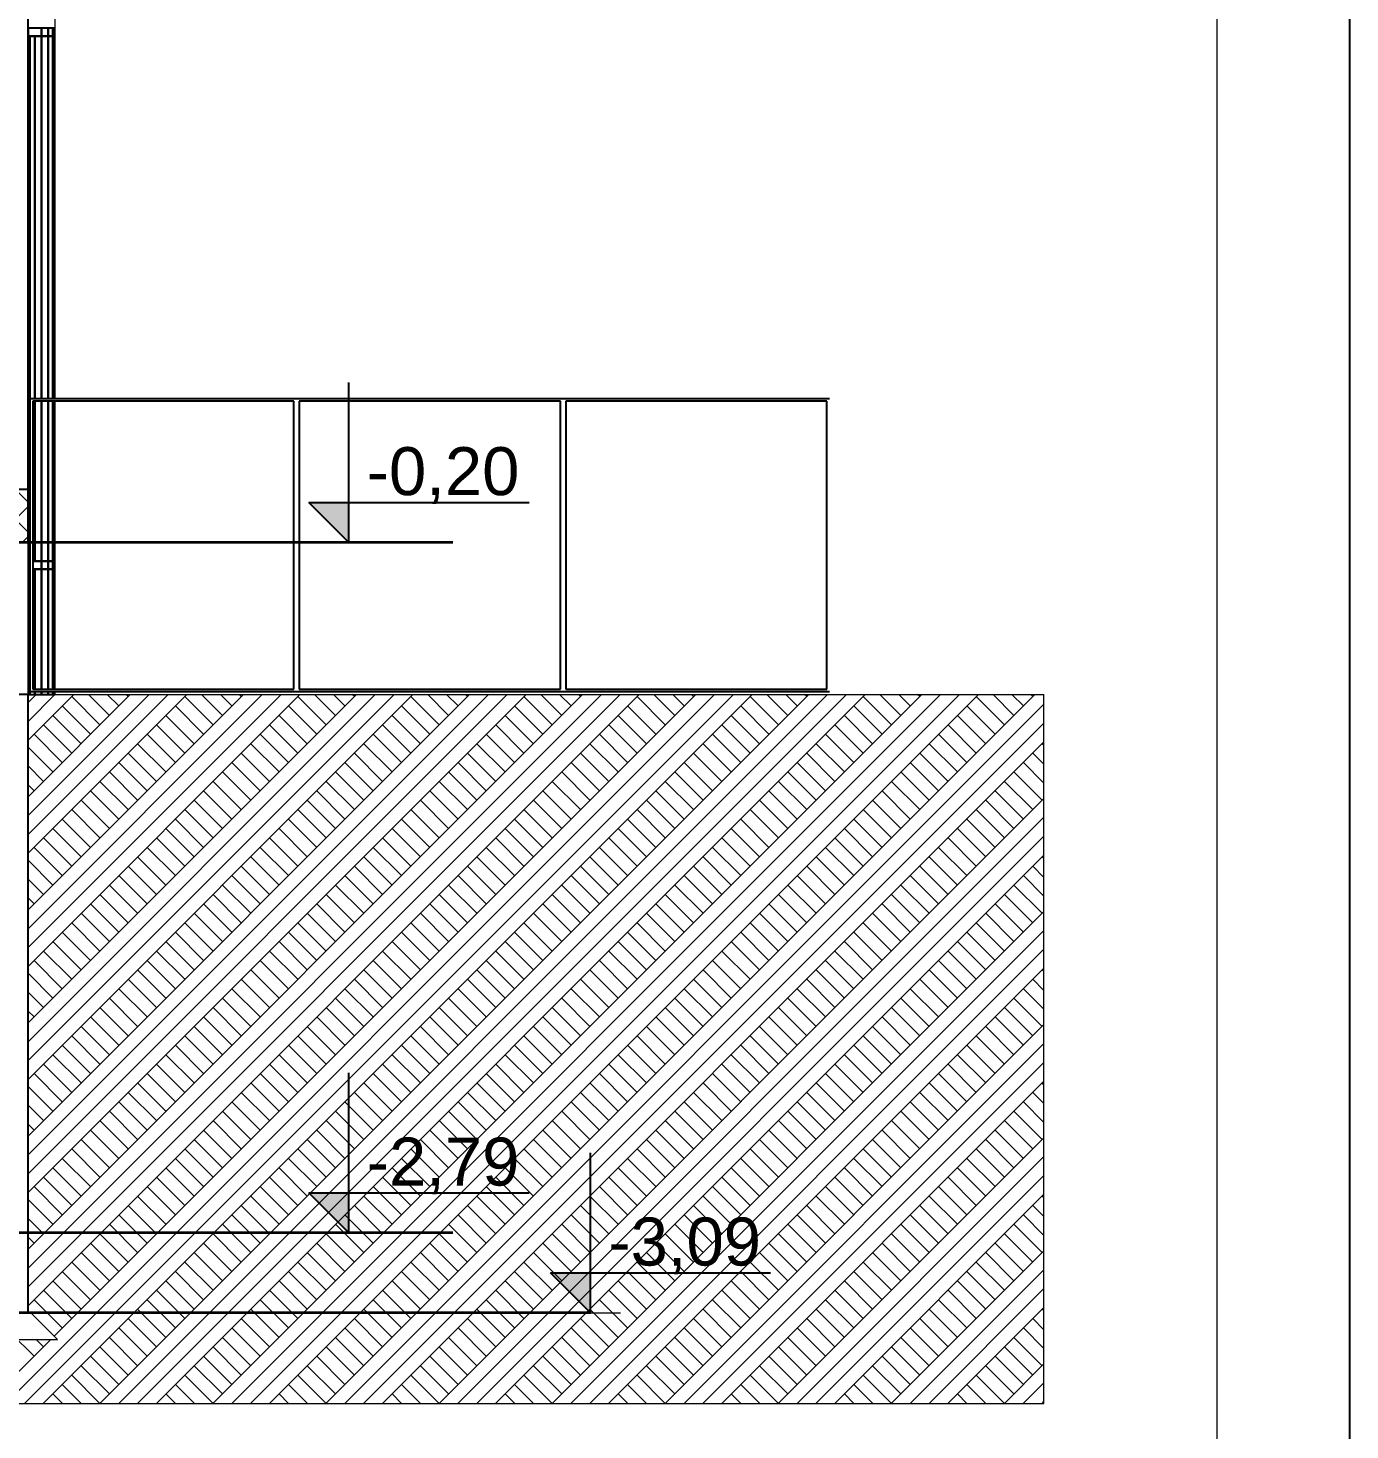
# Model space of a CAD drawing. Header units: millimetres. Extents: x 4647 to 73915, y -13612 to -8141.
# Drawn here: x 17988 to 18484, y -11426 to -10901 of the extents above; entities that cross this region are included whole.
import ezdxf

# ---------------------------------------------------------------- set-up
doc = ezdxf.new("R2010")
doc.units = ezdxf.units.MM
for name, color, linetype in [('2D - Ogólne', 7, 'Continuous'), ('Furniture & Equipment', 7, 'Continuous'), ('Konstrukcja - Ściany zew', 7, 'Continuous'), ('Okna ArchiCADa', 7, 'Continuous'), ('Sytuacja - Teren', 7, 'Continuous'), ('Wnętrze - Umeblowanie', 7, 'Continuous'), ('Wymiarowanie - Ogólne', 7, 'Continuous')]:
    doc.layers.add(name, color=color, linetype=linetype)
doc.layers.add('Opisy - Tekst_Nr_Pióra__1', color=7, linetype='Continuous', lineweight=13)
doc.styles.add('GENERATED_STYLE_4', font='arial.ttf')

msp = doc.modelspace()

# ---------------------------------------------------------------- hatches: boundary and pattern name
at = {"layer": 'Wymiarowanie - Ogólne', "linetype": 'Continuous', "lineweight": 25}
for points in [[(18107.93, -11093.57), (18092.93, -11078.57), (18107.93, -11078.57)], [(18107.93, -11352.57), (18092.93, -11337.57), (18107.93, -11337.57)], [(18198.6, -11382.57), (18183.6, -11367.57), (18198.6, -11367.57)]]:
    msp.add_hatch(color=161, dxfattribs=at).paths.add_polyline_path(points, flags=0)

# ---------------------------------------------------------------- linework, layer by layer
for p, q in [((17987.56, -11073.57), (17987.56, -10818.57)), ((17992.56, -10900.57), (17987.56, -10900.57)), ((17987.56, -10900.57), (17987.56, -10903.57)), ((17995.07, -10900.57), (17992.56, -10900.57)), ((17992.56, -10900.57), (17992.56, -10903.57)), ((17992.56, -10903.57), (17992.56, -10900.57)), ((17996.91, -10900.57), (17995.07, -10900.57)), ((17995.07, -10900.57), (17995.07, -10903.57)), ((17995.07, -10903.57), (17995.07, -10900.57)), ((17997.58, -10900.57), (17996.91, -10900.57)), ((17996.91, -10900.57), (17996.91, -10903.57)), ((17996.91, -10903.57), (17996.91, -10900.57)), ((17997.58, -10903.57), (17997.58, -10900.57)), ((17988.23, -10903.57), (17987.56, -10903.57)), ((17987.56, -10903.57), (17987.56, -11100.57)), ((17987.56, -10903.57), (17992.56, -10903.57)), ((17988.23, -11100.57), (17988.23, -10903.57)), ((17990.06, -10903.57), (17988.23, -10903.57)), ((17988.23, -10903.57), (17988.23, -11100.57)), ((17990.06, -11039.57), (17990.06, -10903.57)), ((17990.06, -10903.57), (17990.06, -11039.57)), ((17992.56, -10903.57), (17990.06, -10903.57)), ((17995.06, -10903.57), (17992.56, -10903.57)), ((17992.56, -10903.57), (17992.56, -11039.57)), ((17992.56, -11039.57), (17992.56, -10903.57)), ((17992.56, -10903.57), (17995.07, -10903.57)), ((17995.06, -11039.57), (17995.06, -10903.57)), ((17996.89, -10903.57), (17995.06, -10903.57)), ((17995.06, -10903.57), (17995.06, -11039.57)), ((17995.07, -10903.57), (17996.91, -10903.57)), ((17996.89, -11039.57), (17996.89, -10903.57)), ((17997.56, -10903.57), (17996.89, -10903.57)), ((17996.89, -10903.57), (17996.89, -11039.57)), ((17996.91, -10903.57), (17997.58, -10903.57)), ((17997.56, -11039.57), (17997.56, -10903.57)), ((17988.31, -11100.57), (17988.31, -11039.57)), ((17988.31, -11039.57), (17990.06, -11039.57)), ((17990.06, -11040.57), (17989.31, -11040.57)), ((17989.31, -11040.57), (17989.31, -11100.57)), ((17990.06, -11039.57), (17992.56, -11039.57)), ((17990.06, -11100.57), (17990.06, -11040.57)), ((17992.56, -11040.57), (17990.06, -11040.57)), ((17990.06, -11040.57), (17990.06, -11100.57)), ((17992.56, -11039.57), (17995.06, -11039.57)), ((17995.06, -11040.57), (17992.56, -11040.57)), ((17992.56, -11040.57), (17992.56, -11100.57)), ((17992.56, -11100.57), (17992.56, -11040.57)), ((17995.06, -11039.57), (17996.89, -11039.57)), ((17995.06, -11100.57), (17995.06, -11040.57)), ((17996.89, -11040.57), (17995.06, -11040.57)), ((17995.06, -11040.57), (17995.06, -11100.57)), ((17996.89, -11039.57), (17997.56, -11039.57)), ((17996.89, -11100.57), (17996.89, -11040.57)), ((17996.89, -11040.57), (17996.89, -11100.57)), ((17997.56, -11040.57), (17996.89, -11040.57)), ((17997.56, -11100.57), (17997.56, -11040.57)), ((17977.56, -11073.57), (17987.56, -11073.57)), ((17987.56, -11100.57), (17988.23, -11100.57)), ((17987.56, -11100.57), (17987.56, -11103.57)), ((17988.31, -11100.57), (17987.56, -11100.57)), ((17988.23, -11100.57), (17988.31, -11100.57)), ((17988.31, -11103.57), (17988.31, -11100.57)), ((17989.31, -11100.57), (17990.06, -11100.57)), ((17992.56, -11100.57), (17989.31, -11100.57)), ((17989.31, -11100.57), (17989.31, -11103.57)), ((17990.06, -11100.57), (17992.56, -11100.57)), ((17992.56, -11100.57), (17995.06, -11100.57)), ((17995.07, -11100.57), (17992.56, -11100.57)), ((17992.56, -11100.57), (17992.56, -11103.57)), ((17992.56, -11103.57), (17992.56, -11100.57)), ((17995.06, -11100.57), (17996.89, -11100.57)), ((17996.91, -11100.57), (17995.07, -11100.57)), ((17995.07, -11100.57), (17995.07, -11103.57)), ((17995.07, -11103.57), (17995.07, -11100.57)), ((17996.89, -11100.57), (17997.56, -11100.57)), ((17997.58, -11100.57), (17996.91, -11100.57)), ((17996.91, -11100.57), (17996.91, -11103.57)), ((17996.91, -11103.57), (17996.91, -11100.57)), ((17997.58, -11103.57), (17997.58, -11100.57)), ((17988.23, -11103.57), (17987.56, -11103.57)), ((17987.56, -11103.57), (17987.56, -11150.57)), ((17987.56, -11103.57), (17988.31, -11103.57)), ((17988.23, -11150.57), (17988.23, -11103.57)), ((17988.31, -11103.57), (17988.23, -11103.57)), ((17988.23, -11103.57), (17988.23, -11150.57)), ((17988.31, -11149.57), (17988.31, -11103.57)), ((17989.31, -11103.57), (17989.31, -11148.57)), ((17990.06, -11103.57), (17989.31, -11103.57)), ((17989.31, -11103.57), (17992.56, -11103.57)), ((17990.06, -11148.57), (17990.06, -11103.57)), ((17992.56, -11103.57), (17990.06, -11103.57)), ((17990.06, -11103.57), (17990.06, -11148.57)), ((17992.56, -11103.57), (17992.56, -11148.57)), ((17995.06, -11103.57), (17992.56, -11103.57)), ((17992.56, -11148.57), (17992.56, -11103.57)), ((17992.56, -11103.57), (17995.07, -11103.57)), ((17995.06, -11148.57), (17995.06, -11103.57)), ((17996.89, -11103.57), (17995.06, -11103.57)), ((17995.06, -11103.57), (17995.06, -11148.57)), ((17995.07, -11103.57), (17996.91, -11103.57)), ((17996.89, -11148.57), (17996.89, -11103.57)), ((17997.56, -11103.57), (17996.89, -11103.57)), ((17996.89, -11103.57), (17996.89, -11148.57)), ((17996.91, -11103.57), (17997.58, -11103.57)), ((17997.56, -11148.57), (17997.56, -11103.57)), ((17989.31, -11148.57), (17990.06, -11148.57)), ((17990.06, -11148.57), (17992.56, -11148.57)), ((17992.56, -11148.57), (17995.06, -11148.57)), ((17995.06, -11148.57), (17996.89, -11148.57)), ((17996.89, -11148.57), (17997.56, -11148.57)), ((17987.56, -11150.57), (17983.56, -11150.57)), ((17987.56, -11382.57), (17987.56, -11150.57)), ((17987.56, -11150.57), (17988.23, -11150.57)), ((17988.23, -11150.57), (17990.06, -11150.57)), ((17990.06, -11149.57), (17988.31, -11149.57)), ((17990.06, -11150.57), (17990.06, -11149.57)), ((17992.56, -11149.57), (17990.06, -11149.57)), ((17990.06, -11149.57), (17990.06, -11150.57)), ((17990.06, -11150.57), (17992.56, -11150.57)), ((17995.06, -11149.57), (17992.56, -11149.57)), ((17992.56, -11149.57), (17992.56, -11150.57)), ((17992.56, -11150.57), (17992.56, -11149.57)), ((17992.56, -11150.57), (17995.06, -11150.57)), ((17995.06, -11150.57), (17995.06, -11149.57)), ((17996.89, -11149.57), (17995.06, -11149.57)), ((17995.06, -11149.57), (17995.06, -11150.57)), ((17995.06, -11150.57), (17996.89, -11150.57)), ((17996.89, -11150.57), (17996.89, -11149.57)), ((17997.56, -11149.57), (17996.89, -11149.57)), ((17996.89, -11149.57), (17996.89, -11150.57)), ((17996.89, -11150.57), (17997.56, -11150.57)), ((17997.56, -11150.57), (17997.56, -11149.57)), ((17986.06, -11382.57), (17987.56, -11382.57))]:
    msp.add_line(p, q)
msp.add_lwpolyline([(16383.57, -12577.97), (18483.57, -12577.97), (18483.57, -9607.97), (16383.57, -9607.97)], close=True)
at = {"layer": '2D - Ogólne', "color": 5, "lineweight": 35}
for p, q in [((18146.97, -11093.57), (17972.56, -11093.57)), ((18146.97, -11352.57), (17972.56, -11352.57)), ((18198.6, -11382.57), (17972.56, -11382.57))]:
    msp.add_line(p, q, dxfattribs=at)
at = {"layer": 'Furniture & Equipment', "color": 161, "lineweight": 25}
for p, q in [((17988.31, -11149.57), (17988.31, -11039.57)), ((17988.31, -11039.57), (18088.31, -11039.57)), ((18087.31, -11040.57), (17989.31, -11040.57)), ((17989.31, -11040.57), (17989.31, -11148.57)), ((18087.31, -11148.57), (18087.31, -11040.57)), ((18088.31, -11039.57), (18188.31, -11039.57)), ((18187.31, -11040.57), (18089.31, -11040.57)), ((18089.31, -11040.57), (18089.31, -11148.57)), ((18187.31, -11148.57), (18187.31, -11040.57)), ((18188.31, -11039.57), (18288.31, -11039.57)), ((18287.31, -11040.57), (18189.31, -11040.57)), ((18189.31, -11040.57), (18189.31, -11148.57)), ((18287.31, -11148.57), (18287.31, -11040.57)), ((17989.31, -11148.57), (18087.31, -11148.57)), ((18089.31, -11148.57), (18187.31, -11148.57)), ((18189.31, -11148.57), (18287.31, -11148.57)), ((18088.31, -11149.57), (17988.31, -11149.57)), ((18188.31, -11149.57), (18088.31, -11149.57)), ((18288.31, -11149.57), (18188.31, -11149.57))]:
    msp.add_line(p, q, dxfattribs=at)
at = {"layer": 'Konstrukcja - Ściany zew'}
for p, q in [((17972.56, -11073.57), (17987.56, -11073.57)), ((17987.56, -11093.57), (17987.56, -11073.57)), ((17983.56, -11093.57), (17987.56, -11093.57))]:
    msp.add_line(p, q, dxfattribs=at)
at = {"layer": 'Konstrukcja - Ściany zew', "color": 251, "linetype": 'Continuous', "lineweight": 15}
for p, q in [((17987.56, -11089.71), (17972.56, -11074.71)), ((17987.56, -11078.4), (17982.73, -11073.57)), ((17974.04, -11093.57), (17987.56, -11080.06)), ((17985.36, -11093.57), (17987.56, -11091.37)), ((17989.13, -11391.74), (17989.13, -11391.74))]:
    msp.add_line(p, q, dxfattribs=at)
at = {"layer": 'Konstrukcja - Ściany zew', "color": 8, "lineweight": 13}
for p, q in [((17928.56, -11382.57), (17988.56, -11382.57)), ((17998.56, -11392.57), (17988.56, -11382.57)), ((17918.56, -11392.57), (17998.56, -11392.57))]:
    msp.add_line(p, q, dxfattribs=at)
at = {"layer": 'Okna ArchiCADa', "color": 251, "lineweight": 15}
msp.add_line((17987.56, -10818.57), (17987.56, -11073.57), dxfattribs=at)
at = {"layer": 'Opisy - Tekst_Nr_Pióra__1', "linetype": 'Continuous', "ltscale": 10, "flags": 128}
msp.add_lwpolyline([(18433.57, -12377.97), (16533.57, -12377.97), (16533.57, -9657.97), (18433.57, -9657.97)], close=True, dxfattribs=at)
at = {"layer": 'Sytuacja - Teren'}
msp.add_line((17987.56, -11150.57), (17983.56, -11150.57), dxfattribs=at)
at = {"layer": 'Sytuacja - Teren', "color": 41, "linetype": 'Continuous', "lineweight": 13}
for p, q in [((17987.56, -11167.74), (18004.73, -11150.57)), ((17987.56, -11188.95), (18025.94, -11150.57)), ((17987.56, -11210.16), (18047.15, -11150.57)), ((17987.56, -11231.38), (18068.37, -11150.57)), ((17987.56, -11252.59), (18089.58, -11150.57)), ((17987.56, -11273.8), (18110.79, -11150.57)), ((17987.56, -11295.02), (18132, -11150.57)), ((17987.56, -11316.23), (18153.22, -11150.57)), ((17987.56, -11337.44), (18174.43, -11150.57)), ((17987.56, -11358.66), (18195.64, -11150.57)), ((17987.56, -11379.87), (18216.86, -11150.57)), ((17987.56, -11160.67), (17997.65, -11150.57)), ((17987.56, -11203.09), (18040.08, -11150.57)), ((17987.56, -11245.52), (18082.51, -11150.57)), ((17987.56, -11287.94), (18124.93, -11150.57)), ((17987.56, -11330.37), (18167.36, -11150.57)), ((17987.56, -11372.8), (18209.79, -11150.57)), ((17987.56, -11415.22), (18252.21, -11150.57)), ((17987.56, -11153.59), (17990.58, -11150.57)), ((17987.56, -11196.02), (18033.01, -11150.57)), ((17987.56, -11238.45), (18075.44, -11150.57)), ((17987.56, -11280.87), (18117.86, -11150.57)), ((17987.56, -11323.3), (18160.29, -11150.57)), ((17987.56, -11365.73), (18202.72, -11150.57)), ((17987.56, -11408.15), (18245.14, -11150.57)), ((17993.28, -11416.57), (18259.28, -11150.57)), ((17997.31, -11391.33), (18238.07, -11150.57)), ((18014.55, -11161.96), (18003.94, -11151.35)), ((18018.09, -11158.42), (18010.23, -11150.57)), ((18014.5, -11416.57), (18280.5, -11150.57)), ((18021.62, -11154.89), (18017.3, -11150.57)), ((18021.57, -11416.57), (18287.57, -11150.57)), ((18025.16, -11151.35), (18024.38, -11150.57)), ((18028.64, -11416.57), (18294.64, -11150.57)), ((18035.71, -11416.57), (18301.71, -11150.57)), ((18056.98, -11161.96), (18046.37, -11151.35)), ((18060.51, -11158.42), (18052.66, -11150.57)), ((18056.92, -11416.57), (18322.92, -11150.57)), ((18064.05, -11154.89), (18059.73, -11150.57)), ((18063.99, -11416.57), (18329.99, -11150.57)), ((18067.58, -11151.35), (18066.8, -11150.57)), ((18071.07, -11416.57), (18337.07, -11150.57)), ((18078.14, -11416.57), (18344.14, -11150.57)), ((18099.4, -11161.96), (18088.8, -11151.35)), ((18102.94, -11158.42), (18095.09, -11150.57)), ((18099.35, -11416.57), (18365.35, -11150.57)), ((18106.47, -11154.89), (18102.16, -11150.57)), ((18106.42, -11416.57), (18368.75, -11154.23)), ((18110.01, -11151.35), (18109.23, -11150.57)), ((18141.83, -11161.96), (18131.22, -11151.35)), ((18145.37, -11158.42), (18137.51, -11150.57)), ((18148.9, -11154.89), (18144.58, -11150.57)), ((18152.44, -11151.35), (18151.65, -11150.57)), ((18184.26, -11161.96), (18173.65, -11151.35)), ((18187.79, -11158.42), (18179.94, -11150.57)), ((18191.33, -11154.89), (18187.01, -11150.57)), ((18194.86, -11151.35), (18194.08, -11150.57)), ((18226.68, -11161.96), (18216.08, -11151.35)), ((18230.22, -11158.42), (18222.37, -11150.57)), ((18233.75, -11154.89), (18229.44, -11150.57)), ((18237.29, -11151.35), (18236.51, -11150.57)), ((18269.11, -11161.96), (18258.5, -11151.35)), ((18272.64, -11158.42), (18264.79, -11150.57)), ((18276.18, -11154.89), (18271.86, -11150.57)), ((18279.72, -11151.35), (18278.93, -11150.57)), ((18311.54, -11161.96), (18300.93, -11151.35)), ((18315.07, -11158.42), (18307.22, -11150.57)), ((18318.61, -11154.89), (18314.29, -11150.57)), ((18322.14, -11151.35), (18321.36, -11150.57)), ((18353.96, -11161.96), (18343.36, -11151.35)), ((18357.5, -11158.42), (18349.64, -11150.57)), ((18361.03, -11154.89), (18356.72, -11150.57)), ((18364.57, -11151.35), (18363.79, -11150.57)), ((18007.48, -11169.03), (17996.87, -11158.42)), ((18011.01, -11165.49), (18000.41, -11154.89)), ((18049.91, -11169.03), (18039.3, -11158.42)), ((18053.44, -11165.49), (18042.83, -11154.89)), ((18092.33, -11169.03), (18081.73, -11158.42)), ((18095.87, -11165.49), (18085.26, -11154.89)), ((18134.76, -11169.03), (18124.15, -11158.42)), ((18138.29, -11165.49), (18127.69, -11154.89)), ((18177.18, -11169.03), (18166.58, -11158.42)), ((18180.72, -11165.49), (18170.11, -11154.89)), ((18219.61, -11169.03), (18209, -11158.42)), ((18223.15, -11165.49), (18212.54, -11154.89)), ((18262.04, -11169.03), (18251.43, -11158.42)), ((18265.57, -11165.49), (18254.97, -11154.89)), ((18304.46, -11169.03), (18293.86, -11158.42)), ((18308, -11165.49), (18297.39, -11154.89)), ((18346.89, -11169.03), (18336.28, -11158.42)), ((18350.43, -11165.49), (18339.82, -11154.89)), ((18003.94, -11172.56), (17993.34, -11161.96)), ((18046.37, -11172.56), (18035.76, -11161.96)), ((18088.8, -11172.56), (18078.19, -11161.96)), ((18113.49, -11416.57), (18368.75, -11161.31)), ((18131.22, -11172.56), (18120.62, -11161.96)), ((18173.65, -11172.56), (18163.04, -11161.96)), ((18216.08, -11172.56), (18205.47, -11161.96)), ((18258.5, -11172.56), (18247.9, -11161.96)), ((18300.93, -11172.56), (18290.32, -11161.96)), ((18343.36, -11172.56), (18332.75, -11161.96)), ((17996.87, -11179.63), (17987.56, -11170.32)), ((18000.41, -11176.1), (17989.8, -11165.49)), ((18039.3, -11179.63), (18028.69, -11169.03)), ((18042.83, -11176.1), (18032.23, -11165.49)), ((18081.73, -11179.63), (18071.12, -11169.03)), ((18085.26, -11176.1), (18074.65, -11165.49)), ((18124.15, -11179.63), (18113.55, -11169.03)), ((18127.69, -11176.1), (18117.08, -11165.49)), ((18120.56, -11416.57), (18368.75, -11168.38)), ((18166.58, -11179.63), (18155.97, -11169.03)), ((18170.11, -11176.1), (18159.51, -11165.49)), ((18209, -11179.63), (18198.4, -11169.03)), ((18212.54, -11176.1), (18201.93, -11165.49)), ((18251.43, -11179.63), (18240.82, -11169.03)), ((18254.97, -11176.1), (18244.36, -11165.49)), ((18293.86, -11179.63), (18283.25, -11169.03)), ((18297.39, -11176.1), (18286.79, -11165.49)), ((18336.28, -11179.63), (18325.68, -11169.03)), ((18339.82, -11176.1), (18329.21, -11165.49)), ((18368.75, -11169.68), (18368.1, -11169.03)), ((18035.76, -11183.17), (18025.16, -11172.56)), ((18078.19, -11183.17), (18067.58, -11172.56)), ((18120.62, -11183.17), (18110.01, -11172.56)), ((18163.04, -11183.17), (18152.44, -11172.56)), ((18205.47, -11183.17), (18194.86, -11172.56)), ((18247.9, -11183.17), (18237.29, -11172.56)), ((18290.32, -11183.17), (18279.72, -11172.56)), ((18332.75, -11183.17), (18322.14, -11172.56)), ((18368.75, -11176.75), (18364.57, -11172.56)), ((17993.34, -11183.17), (17987.56, -11177.39)), ((18028.69, -11190.24), (18018.09, -11179.63)), ((18032.23, -11186.71), (18021.62, -11176.1)), ((18071.12, -11190.24), (18060.51, -11179.63)), ((18074.65, -11186.71), (18064.05, -11176.1)), ((18113.55, -11190.24), (18102.94, -11179.63)), ((18117.08, -11186.71), (18106.47, -11176.1)), ((18155.97, -11190.24), (18145.37, -11179.63)), ((18159.51, -11186.71), (18148.9, -11176.1)), ((18198.4, -11190.24), (18187.79, -11179.63)), ((18201.93, -11186.71), (18191.33, -11176.1)), ((18240.82, -11190.24), (18230.22, -11179.63)), ((18244.36, -11186.71), (18233.75, -11176.1)), ((18283.25, -11190.24), (18272.64, -11179.63)), ((18286.79, -11186.71), (18276.18, -11176.1)), ((18325.68, -11190.24), (18315.07, -11179.63)), ((18329.21, -11186.71), (18318.61, -11176.1)), ((18368.1, -11190.24), (18357.5, -11179.63)), ((18368.75, -11183.82), (18361.03, -11176.1)), ((17989.8, -11186.71), (17987.56, -11184.46)), ((18025.16, -11193.78), (18014.55, -11183.17)), ((18067.58, -11193.78), (18056.98, -11183.17)), ((18110.01, -11193.78), (18099.4, -11183.17)), ((18152.44, -11193.78), (18141.83, -11183.17)), ((18194.86, -11193.78), (18184.26, -11183.17)), ((18237.29, -11193.78), (18226.68, -11183.17)), ((18279.72, -11193.78), (18269.11, -11183.17)), ((18322.14, -11193.78), (18311.54, -11183.17)), ((18364.57, -11193.78), (18353.96, -11183.17)), ((18018.09, -11200.85), (18007.48, -11190.24)), ((18021.62, -11197.31), (18011.01, -11186.71)), ((18060.51, -11200.85), (18049.91, -11190.24)), ((18064.05, -11197.31), (18053.44, -11186.71)), ((18102.94, -11200.85), (18092.33, -11190.24)), ((18106.47, -11197.31), (18095.87, -11186.71)), ((18145.37, -11200.85), (18134.76, -11190.24)), ((18148.9, -11197.31), (18138.29, -11186.71)), ((18141.78, -11416.57), (18368.75, -11189.59)), ((18187.79, -11200.85), (18177.18, -11190.24)), ((18191.33, -11197.31), (18180.72, -11186.71)), ((18230.22, -11200.85), (18219.61, -11190.24)), ((18233.75, -11197.31), (18223.15, -11186.71)), ((18272.64, -11200.85), (18262.04, -11190.24)), ((18276.18, -11197.31), (18265.57, -11186.71)), ((18315.07, -11200.85), (18304.46, -11190.24)), ((18318.61, -11197.31), (18308, -11186.71)), ((18357.5, -11200.85), (18346.89, -11190.24)), ((18361.03, -11197.31), (18350.43, -11186.71)), ((18014.55, -11204.38), (18003.94, -11193.78)), ((18056.98, -11204.38), (18046.37, -11193.78)), ((18099.4, -11204.38), (18088.8, -11193.78)), ((18141.83, -11204.38), (18131.22, -11193.78)), ((18148.85, -11416.57), (18368.75, -11196.66)), ((18184.26, -11204.38), (18173.65, -11193.78)), ((18226.68, -11204.38), (18216.08, -11193.78)), ((18269.11, -11204.38), (18258.5, -11193.78)), ((18311.54, -11204.38), (18300.93, -11193.78)), ((18353.96, -11204.38), (18343.36, -11193.78)), ((18007.48, -11211.45), (17996.87, -11200.85)), ((18011.01, -11207.92), (18000.41, -11197.31)), ((18049.91, -11211.45), (18039.3, -11200.85)), ((18053.44, -11207.92), (18042.83, -11197.31)), ((18092.33, -11211.45), (18081.73, -11200.85)), ((18095.87, -11207.92), (18085.26, -11197.31)), ((18134.76, -11211.45), (18124.15, -11200.85)), ((18138.29, -11207.92), (18127.69, -11197.31)), ((18177.18, -11211.45), (18166.58, -11200.85)), ((18180.72, -11207.92), (18170.11, -11197.31)), ((18219.61, -11211.45), (18209, -11200.85)), ((18223.15, -11207.92), (18212.54, -11197.31)), ((18262.04, -11211.45), (18251.43, -11200.85)), ((18265.57, -11207.92), (18254.97, -11197.31)), ((18304.46, -11211.45), (18293.86, -11200.85)), ((18308, -11207.92), (18297.39, -11197.31)), ((18346.89, -11211.45), (18336.28, -11200.85)), ((18350.43, -11207.92), (18339.82, -11197.31)), ((18003.94, -11214.99), (17993.34, -11204.38)), ((18046.37, -11214.99), (18035.76, -11204.38)), ((18088.8, -11214.99), (18078.19, -11204.38)), ((18131.22, -11214.99), (18120.62, -11204.38)), ((18155.92, -11416.57), (18368.75, -11203.73)), ((18173.65, -11214.99), (18163.04, -11204.38)), ((18216.08, -11214.99), (18205.47, -11204.38)), ((18258.5, -11214.99), (18247.9, -11204.38)), ((18300.93, -11214.99), (18290.32, -11204.38)), ((18343.36, -11214.99), (18332.75, -11204.38)), ((18000.41, -11218.53), (17989.8, -11207.92)), ((18039.3, -11222.06), (18028.69, -11211.45)), ((18042.83, -11218.53), (18032.23, -11207.92)), ((18081.73, -11222.06), (18071.12, -11211.45)), ((18085.26, -11218.53), (18074.65, -11207.92)), ((18124.15, -11222.06), (18113.55, -11211.45)), ((18127.69, -11218.53), (18117.08, -11207.92)), ((18166.58, -11222.06), (18155.97, -11211.45)), ((18170.11, -11218.53), (18159.51, -11207.92)), ((18162.99, -11416.57), (18368.75, -11210.8)), ((18209, -11222.06), (18198.4, -11211.45)), ((18212.54, -11218.53), (18201.93, -11207.92)), ((18251.43, -11222.06), (18240.82, -11211.45)), ((18254.97, -11218.53), (18244.36, -11207.92)), ((18293.86, -11222.06), (18283.25, -11211.45)), ((18297.39, -11218.53), (18286.79, -11207.92)), ((18336.28, -11222.06), (18325.68, -11211.45)), ((18339.82, -11218.53), (18329.21, -11207.92)), ((18368.75, -11212.11), (18368.1, -11211.45)), ((17996.87, -11222.06), (17987.56, -11212.75)), ((18035.76, -11225.6), (18025.16, -11214.99)), ((18078.19, -11225.6), (18067.58, -11214.99)), ((18120.62, -11225.6), (18110.01, -11214.99)), ((18163.04, -11225.6), (18152.44, -11214.99)), ((18205.47, -11225.6), (18194.86, -11214.99)), ((18247.9, -11225.6), (18237.29, -11214.99)), ((18290.32, -11225.6), (18279.72, -11214.99)), ((18332.75, -11225.6), (18322.14, -11214.99)), ((18368.75, -11219.18), (18364.57, -11214.99)), ((17993.34, -11225.6), (17987.56, -11219.82)), ((18028.69, -11232.67), (18018.09, -11222.06)), ((18032.23, -11229.13), (18021.62, -11218.53)), ((18071.12, -11232.67), (18060.51, -11222.06)), ((18074.65, -11229.13), (18064.05, -11218.53)), ((18113.55, -11232.67), (18102.94, -11222.06)), ((18117.08, -11229.13), (18106.47, -11218.53)), ((18155.97, -11232.67), (18145.37, -11222.06)), ((18159.51, -11229.13), (18148.9, -11218.53)), ((18198.4, -11232.67), (18187.79, -11222.06)), ((18201.93, -11229.13), (18191.33, -11218.53)), ((18240.82, -11232.67), (18230.22, -11222.06)), ((18244.36, -11229.13), (18233.75, -11218.53)), ((18283.25, -11232.67), (18272.64, -11222.06)), ((18286.79, -11229.13), (18276.18, -11218.53)), ((18325.68, -11232.67), (18315.07, -11222.06)), ((18329.21, -11229.13), (18318.61, -11218.53)), ((18368.1, -11232.67), (18357.5, -11222.06)), ((18368.75, -11226.25), (18361.03, -11218.53)), ((17989.8, -11229.13), (17987.56, -11226.89)), ((18025.16, -11236.2), (18014.55, -11225.6)), ((18067.58, -11236.2), (18056.98, -11225.6)), ((18110.01, -11236.2), (18099.4, -11225.6)), ((18152.44, -11236.2), (18141.83, -11225.6)), ((18194.86, -11236.2), (18184.26, -11225.6)), ((18237.29, -11236.2), (18226.68, -11225.6)), ((18279.72, -11236.2), (18269.11, -11225.6)), ((18322.14, -11236.2), (18311.54, -11225.6)), ((18364.57, -11236.2), (18353.96, -11225.6)), ((18018.09, -11243.27), (18007.48, -11232.67)), ((18021.62, -11239.74), (18011.01, -11229.13)), ((18060.51, -11243.27), (18049.91, -11232.67)), ((18064.05, -11239.74), (18053.44, -11229.13)), ((18102.94, -11243.27), (18092.33, -11232.67)), ((18106.47, -11239.74), (18095.87, -11229.13)), ((18145.37, -11243.27), (18134.76, -11232.67)), ((18148.9, -11239.74), (18138.29, -11229.13)), ((18187.79, -11243.27), (18177.18, -11232.67)), ((18191.33, -11239.74), (18180.72, -11229.13)), ((18184.2, -11416.57), (18368.75, -11232.02)), ((18230.22, -11243.27), (18219.61, -11232.67)), ((18233.75, -11239.74), (18223.15, -11229.13)), ((18272.64, -11243.27), (18262.04, -11232.67)), ((18276.18, -11239.74), (18265.57, -11229.13)), ((18315.07, -11243.27), (18304.46, -11232.67)), ((18318.61, -11239.74), (18308, -11229.13)), ((18357.5, -11243.27), (18346.89, -11232.67)), ((18361.03, -11239.74), (18350.43, -11229.13)), ((18014.55, -11246.81), (18003.94, -11236.2)), ((18056.98, -11246.81), (18046.37, -11236.2)), ((18099.4, -11246.81), (18088.8, -11236.2)), ((18141.83, -11246.81), (18131.22, -11236.2)), ((18184.26, -11246.81), (18173.65, -11236.2)), ((18226.68, -11246.81), (18216.08, -11236.2)), ((18269.11, -11246.81), (18258.5, -11236.2)), ((18311.54, -11246.81), (18300.93, -11236.2)), ((18353.96, -11246.81), (18343.36, -11236.2)), ((18007.48, -11253.88), (17996.87, -11243.27)), ((18011.01, -11250.35), (18000.41, -11239.74)), ((18049.91, -11253.88), (18039.3, -11243.27)), ((18053.44, -11250.35), (18042.83, -11239.74)), ((18092.33, -11253.88), (18081.73, -11243.27)), ((18095.87, -11250.35), (18085.26, -11239.74)), ((18134.76, -11253.88), (18124.15, -11243.27)), ((18138.29, -11250.35), (18127.69, -11239.74)), ((18177.18, -11253.88), (18166.58, -11243.27)), ((18180.72, -11250.35), (18170.11, -11239.74)), ((18191.27, -11416.57), (18368.75, -11239.09)), ((18219.61, -11253.88), (18209, -11243.27)), ((18223.15, -11250.35), (18212.54, -11239.74)), ((18262.04, -11253.88), (18251.43, -11243.27)), ((18265.57, -11250.35), (18254.97, -11239.74)), ((18304.46, -11253.88), (18293.86, -11243.27)), ((18308, -11250.35), (18297.39, -11239.74)), ((18346.89, -11253.88), (18336.28, -11243.27)), ((18350.43, -11250.35), (18339.82, -11239.74)), ((18003.94, -11257.42), (17993.34, -11246.81)), ((18046.37, -11257.42), (18035.76, -11246.81)), ((18088.8, -11257.42), (18078.19, -11246.81)), ((18131.22, -11257.42), (18120.62, -11246.81)), ((18173.65, -11257.42), (18163.04, -11246.81)), ((18198.34, -11416.57), (18368.75, -11246.16)), ((18216.08, -11257.42), (18205.47, -11246.81)), ((18258.5, -11257.42), (18247.9, -11246.81)), ((18300.93, -11257.42), (18290.32, -11246.81)), ((18343.36, -11257.42), (18332.75, -11246.81)), ((18000.41, -11260.95), (17989.8, -11250.35)), ((18039.3, -11264.49), (18028.69, -11253.88)), ((18042.83, -11260.95), (18032.23, -11250.35)), ((18081.73, -11264.49), (18071.12, -11253.88)), ((18085.26, -11260.95), (18074.65, -11250.35)), ((18124.15, -11264.49), (18113.55, -11253.88)), ((18127.69, -11260.95), (18117.08, -11250.35)), ((18166.58, -11264.49), (18155.97, -11253.88)), ((18170.11, -11260.95), (18159.51, -11250.35)), ((18209, -11264.49), (18198.4, -11253.88)), ((18212.54, -11260.95), (18201.93, -11250.35)), ((18205.42, -11416.57), (18368.75, -11253.23)), ((18251.43, -11264.49), (18240.82, -11253.88)), ((18254.97, -11260.95), (18244.36, -11250.35)), ((18293.86, -11264.49), (18283.25, -11253.88)), ((18297.39, -11260.95), (18286.79, -11250.35)), ((18336.28, -11264.49), (18325.68, -11253.88)), ((18339.82, -11260.95), (18329.21, -11250.35)), ((18368.75, -11254.53), (18368.1, -11253.88)), ((17996.87, -11264.49), (17987.56, -11255.17)), ((18035.76, -11268.02), (18025.16, -11257.42)), ((18078.19, -11268.02), (18067.58, -11257.42)), ((18120.62, -11268.02), (18110.01, -11257.42)), ((18163.04, -11268.02), (18152.44, -11257.42)), ((18205.47, -11268.02), (18194.86, -11257.42)), ((18247.9, -11268.02), (18237.29, -11257.42)), ((18290.32, -11268.02), (18279.72, -11257.42)), ((18332.75, -11268.02), (18322.14, -11257.42)), ((18368.75, -11261.6), (18364.57, -11257.42)), ((17993.34, -11268.02), (17987.56, -11262.24)), ((18028.69, -11275.09), (18018.09, -11264.49)), ((18032.23, -11271.56), (18021.62, -11260.95)), ((18071.12, -11275.09), (18060.51, -11264.49)), ((18074.65, -11271.56), (18064.05, -11260.95)), ((18113.55, -11275.09), (18102.94, -11264.49)), ((18117.08, -11271.56), (18106.47, -11260.95)), ((18155.97, -11275.09), (18145.37, -11264.49)), ((18159.51, -11271.56), (18148.9, -11260.95)), ((18198.4, -11275.09), (18187.79, -11264.49)), ((18201.93, -11271.56), (18191.33, -11260.95)), ((18240.82, -11275.09), (18230.22, -11264.49)), ((18244.36, -11271.56), (18233.75, -11260.95)), ((18283.25, -11275.09), (18272.64, -11264.49)), ((18286.79, -11271.56), (18276.18, -11260.95)), ((18325.68, -11275.09), (18315.07, -11264.49)), ((18329.21, -11271.56), (18318.61, -11260.95)), ((18368.1, -11275.09), (18357.5, -11264.49)), ((18368.75, -11268.67), (18361.03, -11260.95)), ((17989.8, -11271.56), (17987.56, -11269.32)), ((18025.16, -11278.63), (18014.55, -11268.02)), ((18067.58, -11278.63), (18056.98, -11268.02)), ((18110.01, -11278.63), (18099.4, -11268.02)), ((18152.44, -11278.63), (18141.83, -11268.02)), ((18194.86, -11278.63), (18184.26, -11268.02)), ((18237.29, -11278.63), (18226.68, -11268.02)), ((18279.72, -11278.63), (18269.11, -11268.02)), ((18322.14, -11278.63), (18311.54, -11268.02)), ((18364.57, -11278.63), (18353.96, -11268.02)), ((18018.09, -11285.7), (18007.48, -11275.09)), ((18021.62, -11282.17), (18011.01, -11271.56)), ((18060.51, -11285.7), (18049.91, -11275.09)), ((18064.05, -11282.17), (18053.44, -11271.56)), ((18102.94, -11285.7), (18092.33, -11275.09)), ((18106.47, -11282.17), (18095.87, -11271.56)), ((18145.37, -11285.7), (18134.76, -11275.09)), ((18148.9, -11282.17), (18138.29, -11271.56)), ((18187.79, -11285.7), (18177.18, -11275.09)), ((18191.33, -11282.17), (18180.72, -11271.56)), ((18230.22, -11285.7), (18219.61, -11275.09)), ((18233.75, -11282.17), (18223.15, -11271.56)), ((18226.63, -11416.57), (18368.75, -11274.44)), ((18272.64, -11285.7), (18262.04, -11275.09)), ((18276.18, -11282.17), (18265.57, -11271.56)), ((18315.07, -11285.7), (18304.46, -11275.09)), ((18318.61, -11282.17), (18308, -11271.56)), ((18357.5, -11285.7), (18346.89, -11275.09)), ((18361.03, -11282.17), (18350.43, -11271.56)), ((18014.55, -11289.24), (18003.94, -11278.63)), ((18056.98, -11289.24), (18046.37, -11278.63)), ((18099.4, -11289.24), (18088.8, -11278.63)), ((18141.83, -11289.24), (18131.22, -11278.63)), ((18184.26, -11289.24), (18173.65, -11278.63)), ((18226.68, -11289.24), (18216.08, -11278.63)), ((18269.11, -11289.24), (18258.5, -11278.63)), ((18311.54, -11289.24), (18300.93, -11278.63)), ((18353.96, -11289.24), (18343.36, -11278.63)), ((18007.48, -11296.31), (17996.87, -11285.7)), ((18011.01, -11292.77), (18000.41, -11282.17)), ((18049.91, -11296.31), (18039.3, -11285.7)), ((18053.44, -11292.77), (18042.83, -11282.17)), ((18092.33, -11296.31), (18081.73, -11285.7)), ((18095.87, -11292.77), (18085.26, -11282.17)), ((18134.76, -11296.31), (18124.15, -11285.7)), ((18138.29, -11292.77), (18127.69, -11282.17)), ((18177.18, -11296.31), (18166.58, -11285.7)), ((18180.72, -11292.77), (18170.11, -11282.17)), ((18219.61, -11296.31), (18209, -11285.7)), ((18223.15, -11292.77), (18212.54, -11282.17)), ((18233.7, -11416.57), (18368.75, -11281.51)), ((18262.04, -11296.31), (18251.43, -11285.7)), ((18265.57, -11292.77), (18254.97, -11282.17)), ((18304.46, -11296.31), (18293.86, -11285.7)), ((18308, -11292.77), (18297.39, -11282.17)), ((18346.89, -11296.31), (18336.28, -11285.7)), ((18350.43, -11292.77), (18339.82, -11282.17)), ((18003.94, -11299.84), (17993.34, -11289.24)), ((18046.37, -11299.84), (18035.76, -11289.24)), ((18088.8, -11299.84), (18078.19, -11289.24)), ((18131.22, -11299.84), (18120.62, -11289.24)), ((18173.65, -11299.84), (18163.04, -11289.24)), ((18216.08, -11299.84), (18205.47, -11289.24)), ((18240.77, -11416.57), (18368.75, -11288.59)), ((18258.5, -11299.84), (18247.9, -11289.24)), ((18300.93, -11299.84), (18290.32, -11289.24)), ((18343.36, -11299.84), (18332.75, -11289.24)), ((18000.41, -11303.38), (17989.8, -11292.77)), ((18039.3, -11306.91), (18028.69, -11296.31)), ((18042.83, -11303.38), (18032.23, -11292.77)), ((18081.73, -11306.91), (18071.12, -11296.31)), ((18085.26, -11303.38), (18074.65, -11292.77)), ((18124.15, -11306.91), (18113.55, -11296.31)), ((18127.69, -11303.38), (18117.08, -11292.77)), ((18166.58, -11306.91), (18155.97, -11296.31)), ((18170.11, -11303.38), (18159.51, -11292.77)), ((18209, -11306.91), (18198.4, -11296.31)), ((18212.54, -11303.38), (18201.93, -11292.77)), ((18251.43, -11306.91), (18240.82, -11296.31)), ((18254.97, -11303.38), (18244.36, -11292.77)), ((18247.84, -11416.57), (18368.75, -11295.66)), ((18293.86, -11306.91), (18283.25, -11296.31)), ((18297.39, -11303.38), (18286.79, -11292.77)), ((18336.28, -11306.91), (18325.68, -11296.31)), ((18339.82, -11303.38), (18329.21, -11292.77)), ((18368.75, -11296.96), (18368.1, -11296.31)), ((17996.87, -11306.91), (17987.56, -11297.6)), ((18035.76, -11310.45), (18025.16, -11299.84)), ((18078.19, -11310.45), (18067.58, -11299.84)), ((18120.62, -11310.45), (18110.01, -11299.84)), ((18163.04, -11310.45), (18152.44, -11299.84)), ((18205.47, -11310.45), (18194.86, -11299.84)), ((18247.9, -11310.45), (18237.29, -11299.84)), ((18290.32, -11310.45), (18279.72, -11299.84)), ((18332.75, -11310.45), (18322.14, -11299.84)), ((18368.75, -11304.03), (18364.57, -11299.84)), ((17993.34, -11310.45), (17987.56, -11304.67)), ((18028.69, -11317.52), (18018.09, -11306.91)), ((18032.23, -11313.99), (18021.62, -11303.38)), ((18071.12, -11317.52), (18060.51, -11306.91)), ((18074.65, -11313.99), (18064.05, -11303.38)), ((18113.55, -11317.52), (18102.94, -11306.91)), ((18117.08, -11313.99), (18106.47, -11303.38)), ((18155.97, -11317.52), (18145.37, -11306.91)), ((18159.51, -11313.99), (18148.9, -11303.38)), ((18198.4, -11317.52), (18187.79, -11306.91)), ((18201.93, -11313.99), (18191.33, -11303.38)), ((18240.82, -11317.52), (18230.22, -11306.91)), ((18244.36, -11313.99), (18233.75, -11303.38)), ((18283.25, -11317.52), (18272.64, -11306.91)), ((18286.79, -11313.99), (18276.18, -11303.38)), ((18325.68, -11317.52), (18315.07, -11306.91)), ((18329.21, -11313.99), (18318.61, -11303.38)), ((18368.1, -11317.52), (18357.5, -11306.91)), ((18368.75, -11311.1), (18361.03, -11303.38)), ((17989.8, -11313.99), (17987.56, -11311.74)), ((18025.16, -11321.06), (18014.55, -11310.45)), ((18067.58, -11321.06), (18056.98, -11310.45)), ((18110.01, -11321.06), (18099.4, -11310.45)), ((18152.44, -11321.06), (18141.83, -11310.45)), ((18194.86, -11321.06), (18184.26, -11310.45)), ((18237.29, -11321.06), (18226.68, -11310.45)), ((18279.72, -11321.06), (18269.11, -11310.45)), ((18322.14, -11321.06), (18311.54, -11310.45)), ((18364.57, -11321.06), (18353.96, -11310.45)), ((18018.09, -11328.13), (18007.48, -11317.52)), ((18021.62, -11324.59), (18011.01, -11313.99)), ((18060.51, -11328.13), (18049.91, -11317.52)), ((18064.05, -11324.59), (18053.44, -11313.99)), ((18102.94, -11328.13), (18092.33, -11317.52)), ((18106.47, -11324.59), (18095.87, -11313.99)), ((18145.37, -11328.13), (18134.76, -11317.52)), ((18148.9, -11324.59), (18138.29, -11313.99)), ((18187.79, -11328.13), (18177.18, -11317.52)), ((18191.33, -11324.59), (18180.72, -11313.99)), ((18230.22, -11328.13), (18219.61, -11317.52)), ((18233.75, -11324.59), (18223.15, -11313.99)), ((18272.64, -11328.13), (18262.04, -11317.52)), ((18276.18, -11324.59), (18265.57, -11313.99)), ((18269.06, -11416.57), (18368.75, -11316.87)), ((18315.07, -11328.13), (18304.46, -11317.52)), ((18318.61, -11324.59), (18308, -11313.99)), ((18357.5, -11328.13), (18346.89, -11317.52)), ((18361.03, -11324.59), (18350.43, -11313.99)), ((18014.55, -11331.66), (18003.94, -11321.06)), ((18056.98, -11331.66), (18046.37, -11321.06)), ((18099.4, -11331.66), (18088.8, -11321.06)), ((18141.83, -11331.66), (18131.22, -11321.06)), ((18184.26, -11331.66), (18173.65, -11321.06)), ((18226.68, -11331.66), (18216.08, -11321.06)), ((18269.11, -11331.66), (18258.5, -11321.06)), ((18311.54, -11331.66), (18300.93, -11321.06)), ((18353.96, -11331.66), (18343.36, -11321.06)), ((18007.48, -11338.73), (17996.87, -11328.13)), ((18011.01, -11335.2), (18000.41, -11324.59)), ((18049.91, -11338.73), (18039.3, -11328.13)), ((18053.44, -11335.2), (18042.83, -11324.59)), ((18092.33, -11338.73), (18081.73, -11328.13)), ((18095.87, -11335.2), (18085.26, -11324.59)), ((18134.76, -11338.73), (18124.15, -11328.13)), ((18138.29, -11335.2), (18127.69, -11324.59)), ((18177.18, -11338.73), (18166.58, -11328.13)), ((18180.72, -11335.2), (18170.11, -11324.59)), ((18219.61, -11338.73), (18209, -11328.13)), ((18223.15, -11335.2), (18212.54, -11324.59)), ((18262.04, -11338.73), (18251.43, -11328.13)), ((18265.57, -11335.2), (18254.97, -11324.59)), ((18276.13, -11416.57), (18368.75, -11323.94)), ((18304.46, -11338.73), (18293.86, -11328.13)), ((18308, -11335.2), (18297.39, -11324.59)), ((18346.89, -11338.73), (18336.28, -11328.13)), ((18350.43, -11335.2), (18339.82, -11324.59)), ((18003.94, -11342.27), (17993.34, -11331.66)), ((18046.37, -11342.27), (18035.76, -11331.66)), ((18088.8, -11342.27), (18078.19, -11331.66)), ((18131.22, -11342.27), (18120.62, -11331.66)), ((18173.65, -11342.27), (18163.04, -11331.66)), ((18216.08, -11342.27), (18205.47, -11331.66)), ((18258.5, -11342.27), (18247.9, -11331.66)), ((18283.2, -11416.57), (18368.75, -11331.01)), ((18300.93, -11342.27), (18290.32, -11331.66)), ((18343.36, -11342.27), (18332.75, -11331.66)), ((18000.41, -11345.8), (17989.8, -11335.2)), ((18042.83, -11345.8), (18032.23, -11335.2)), ((18085.26, -11345.8), (18074.65, -11335.2)), ((18127.69, -11345.8), (18117.08, -11335.2)), ((18170.11, -11345.8), (18159.51, -11335.2)), ((18212.54, -11345.8), (18201.93, -11335.2)), ((18254.97, -11345.8), (18244.36, -11335.2)), ((18297.39, -11345.8), (18286.79, -11335.2)), ((18290.27, -11416.57), (18368.75, -11338.08)), ((18339.82, -11345.8), (18329.21, -11335.2)), ((17996.87, -11349.34), (17987.56, -11340.03)), ((18035.76, -11352.88), (18025.16, -11342.27)), ((18039.3, -11349.34), (18028.69, -11338.73)), ((18078.19, -11352.88), (18067.58, -11342.27)), ((18081.73, -11349.34), (18071.12, -11338.73)), ((18120.62, -11352.88), (18110.01, -11342.27)), ((18124.15, -11349.34), (18113.55, -11338.73)), ((18163.04, -11352.88), (18152.44, -11342.27)), ((18166.58, -11349.34), (18155.97, -11338.73)), ((18205.47, -11352.88), (18194.86, -11342.27)), ((18209, -11349.34), (18198.4, -11338.73)), ((18247.9, -11352.88), (18237.29, -11342.27)), ((18251.43, -11349.34), (18240.82, -11338.73)), ((18290.32, -11352.88), (18279.72, -11342.27)), ((18293.86, -11349.34), (18283.25, -11338.73)), ((18332.75, -11352.88), (18322.14, -11342.27)), ((18336.28, -11349.34), (18325.68, -11338.73)), ((18368.75, -11346.46), (18364.57, -11342.27)), ((18368.75, -11339.38), (18368.1, -11338.73)), ((17993.34, -11352.88), (17987.56, -11347.1)), ((18032.23, -11356.41), (18021.62, -11345.8)), ((18074.65, -11356.41), (18064.05, -11345.8)), ((18117.08, -11356.41), (18106.47, -11345.8)), ((18159.51, -11356.41), (18148.9, -11345.8)), ((18201.93, -11356.41), (18191.33, -11345.8)), ((18244.36, -11356.41), (18233.75, -11345.8)), ((18286.79, -11356.41), (18276.18, -11345.8)), ((18329.21, -11356.41), (18318.61, -11345.8)), ((18368.75, -11353.53), (18361.03, -11345.8)), ((17989.8, -11356.41), (17987.56, -11354.17)), ((18025.16, -11363.48), (18014.55, -11352.88)), ((18028.69, -11359.95), (18018.09, -11349.34)), ((18067.58, -11363.48), (18056.98, -11352.88)), ((18071.12, -11359.95), (18060.51, -11349.34)), ((18110.01, -11363.48), (18099.4, -11352.88)), ((18113.55, -11359.95), (18102.94, -11349.34)), ((18152.44, -11363.48), (18141.83, -11352.88)), ((18155.97, -11359.95), (18145.37, -11349.34)), ((18194.86, -11363.48), (18184.26, -11352.88)), ((18198.4, -11359.95), (18187.79, -11349.34)), ((18237.29, -11363.48), (18226.68, -11352.88)), ((18240.82, -11359.95), (18230.22, -11349.34)), ((18279.72, -11363.48), (18269.11, -11352.88)), ((18283.25, -11359.95), (18272.64, -11349.34)), ((18322.14, -11363.48), (18311.54, -11352.88)), ((18325.68, -11359.95), (18315.07, -11349.34)), ((18364.57, -11363.48), (18353.96, -11352.88)), ((18368.1, -11359.95), (18357.5, -11349.34)), ((18021.62, -11367.02), (18011.01, -11356.41)), ((18064.05, -11367.02), (18053.44, -11356.41)), ((18106.47, -11367.02), (18095.87, -11356.41)), ((18148.9, -11367.02), (18138.29, -11356.41)), ((18191.33, -11367.02), (18180.72, -11356.41)), ((18233.75, -11367.02), (18223.15, -11356.41)), ((18276.18, -11367.02), (18265.57, -11356.41)), ((18318.61, -11367.02), (18308, -11356.41)), ((18311.48, -11416.57), (18368.75, -11359.3)), ((18361.03, -11367.02), (18350.43, -11356.41)), ((18014.55, -11374.09), (18003.94, -11363.48)), ((18018.09, -11370.55), (18007.48, -11359.95)), ((18056.98, -11374.09), (18046.37, -11363.48)), ((18060.51, -11370.55), (18049.91, -11359.95)), ((18099.4, -11374.09), (18088.8, -11363.48)), ((18102.94, -11370.55), (18092.33, -11359.95)), ((18141.83, -11374.09), (18131.22, -11363.48)), ((18145.37, -11370.55), (18134.76, -11359.95)), ((18184.26, -11374.09), (18173.65, -11363.48)), ((18187.79, -11370.55), (18177.18, -11359.95)), ((18226.68, -11374.09), (18216.08, -11363.48)), ((18230.22, -11370.55), (18219.61, -11359.95)), ((18269.11, -11374.09), (18258.5, -11363.48)), ((18272.64, -11370.55), (18262.04, -11359.95)), ((18311.54, -11374.09), (18300.93, -11363.48)), ((18315.07, -11370.55), (18304.46, -11359.95)), ((18353.96, -11374.09), (18343.36, -11363.48)), ((18357.5, -11370.55), (18346.89, -11359.95)), ((18011.01, -11377.62), (18000.41, -11367.02)), ((18053.44, -11377.62), (18042.83, -11367.02)), ((18095.87, -11377.62), (18085.26, -11367.02)), ((18138.29, -11377.62), (18127.69, -11367.02)), ((18180.72, -11377.62), (18170.11, -11367.02)), ((18223.15, -11377.62), (18212.54, -11367.02)), ((18265.57, -11377.62), (18254.97, -11367.02)), ((18308, -11377.62), (18297.39, -11367.02)), ((18318.55, -11416.57), (18368.75, -11366.37)), ((18350.43, -11377.62), (18339.82, -11367.02)), ((18003.94, -11384.7), (17993.34, -11374.09)), ((18007.48, -11381.16), (17996.87, -11370.55)), ((18046.37, -11384.7), (18035.76, -11374.09)), ((18049.91, -11381.16), (18039.3, -11370.55)), ((18088.8, -11384.7), (18078.19, -11374.09)), ((18092.33, -11381.16), (18081.73, -11370.55)), ((18131.22, -11384.7), (18120.62, -11374.09)), ((18134.76, -11381.16), (18124.15, -11370.55)), ((18173.65, -11384.7), (18163.04, -11374.09)), ((18177.18, -11381.16), (18166.58, -11370.55)), ((18216.08, -11384.7), (18205.47, -11374.09)), ((18219.61, -11381.16), (18209, -11370.55)), ((18258.5, -11384.7), (18247.9, -11374.09)), ((18262.04, -11381.16), (18251.43, -11370.55)), ((18300.93, -11384.7), (18290.32, -11374.09)), ((18304.46, -11381.16), (18293.86, -11370.55)), ((18325.62, -11416.57), (18368.75, -11373.44)), ((18343.36, -11384.7), (18332.75, -11374.09)), ((18346.89, -11381.16), (18336.28, -11370.55)), ((18000.41, -11388.23), (17989.8, -11377.62)), ((18042.83, -11388.23), (18032.23, -11377.62)), ((18085.26, -11388.23), (18074.65, -11377.62)), ((18127.69, -11388.23), (18117.08, -11377.62)), ((18170.11, -11388.23), (18159.51, -11377.62)), ((18212.54, -11388.23), (18201.93, -11377.62)), ((18254.97, -11388.23), (18244.36, -11377.62)), ((18297.39, -11388.23), (18286.79, -11377.62)), ((18339.82, -11388.23), (18329.21, -11377.62)), ((18332.7, -11416.57), (18368.75, -11380.51)), ((17987.67, -11382.57), (17987.56, -11382.45)), ((18035.76, -11395.3), (18025.16, -11384.7)), ((18039.3, -11391.77), (18028.69, -11381.16)), ((18078.19, -11395.3), (18067.58, -11384.7)), ((18081.73, -11391.77), (18071.12, -11381.16)), ((18120.62, -11395.3), (18110.01, -11384.7)), ((18124.15, -11391.77), (18113.55, -11381.16)), ((18163.04, -11395.3), (18152.44, -11384.7)), ((18166.58, -11391.77), (18155.97, -11381.16)), ((18205.47, -11395.3), (18194.86, -11384.7)), ((18209, -11391.77), (18198.4, -11381.16)), ((18247.9, -11395.3), (18237.29, -11384.7)), ((18251.43, -11391.77), (18240.82, -11381.16)), ((18290.32, -11395.3), (18279.72, -11384.7)), ((18293.86, -11391.77), (18283.25, -11381.16)), ((18332.75, -11395.3), (18322.14, -11384.7)), ((18336.28, -11391.77), (18325.68, -11381.16)), ((18368.75, -11388.88), (18364.57, -11384.7)), ((18368.75, -11381.81), (18368.1, -11381.16)), ((18032.23, -11398.84), (18021.62, -11388.23)), ((18074.65, -11398.84), (18064.05, -11388.23)), ((18117.08, -11398.84), (18106.47, -11388.23)), ((18159.51, -11398.84), (18148.9, -11388.23)), ((18201.93, -11398.84), (18191.33, -11388.23)), ((18244.36, -11398.84), (18233.75, -11388.23)), ((18286.79, -11398.84), (18276.18, -11388.23)), ((18329.21, -11398.84), (18318.61, -11388.23)), ((18368.75, -11395.95), (18361.03, -11388.23)), ((17987.56, -11396.59), (17983.53, -11392.57)), ((17987.56, -11401.08), (17996.07, -11392.57)), ((17993.34, -11395.3), (17990.6, -11392.57)), ((18025.16, -11405.91), (18014.55, -11395.3)), ((18028.69, -11402.37), (18018.09, -11391.77)), ((18067.58, -11405.91), (18056.98, -11395.3)), ((18071.12, -11402.37), (18060.51, -11391.77)), ((18110.01, -11405.91), (18099.4, -11395.3)), ((18113.55, -11402.37), (18102.94, -11391.77)), ((18152.44, -11405.91), (18141.83, -11395.3)), ((18155.97, -11402.37), (18145.37, -11391.77)), ((18194.86, -11405.91), (18184.26, -11395.3)), ((18198.4, -11402.37), (18187.79, -11391.77)), ((18237.29, -11405.91), (18226.68, -11395.3)), ((18240.82, -11402.37), (18230.22, -11391.77)), ((18279.72, -11405.91), (18269.11, -11395.3)), ((18283.25, -11402.37), (18272.64, -11391.77)), ((18322.14, -11405.91), (18311.54, -11395.3)), ((18325.68, -11402.37), (18315.07, -11391.77)), ((18364.57, -11405.91), (18353.96, -11395.3)), ((18368.1, -11402.37), (18357.5, -11391.77)), ((17972.07, -11416.57), (17987.56, -11401.08)), ((17989.8, -11398.84), (17987.56, -11396.59)), ((18021.62, -11409.44), (18011.01, -11398.84)), ((18064.05, -11409.44), (18053.44, -11398.84)), ((18106.47, -11409.44), (18095.87, -11398.84)), ((18148.9, -11409.44), (18138.29, -11398.84)), ((18191.33, -11409.44), (18180.72, -11398.84)), ((18233.75, -11409.44), (18223.15, -11398.84)), ((18276.18, -11409.44), (18265.57, -11398.84)), ((18318.61, -11409.44), (18308, -11398.84)), ((18361.03, -11409.44), (18350.43, -11398.84)), ((18353.91, -11416.57), (18368.75, -11401.72)), ((18014.55, -11416.52), (18003.94, -11405.91)), ((18018.09, -11412.98), (18007.48, -11402.37)), ((18056.98, -11416.52), (18046.37, -11405.91)), ((18060.51, -11412.98), (18049.91, -11402.37)), ((18099.4, -11416.52), (18088.8, -11405.91)), ((18102.94, -11412.98), (18092.33, -11402.37)), ((18141.83, -11416.52), (18131.22, -11405.91)), ((18145.37, -11412.98), (18134.76, -11402.37)), ((18184.26, -11416.52), (18173.65, -11405.91)), ((18187.79, -11412.98), (18177.18, -11402.37)), ((18226.68, -11416.52), (18216.08, -11405.91)), ((18230.22, -11412.98), (18219.61, -11402.37)), ((18269.11, -11416.52), (18258.5, -11405.91)), ((18272.64, -11412.98), (18262.04, -11402.37)), ((18311.54, -11416.52), (18300.93, -11405.91)), ((18315.07, -11412.98), (18304.46, -11402.37)), ((18353.96, -11416.52), (18343.36, -11405.91)), ((18357.5, -11412.98), (18346.89, -11402.37)), ((17979.14, -11416.57), (17987.56, -11408.15)), ((18007.53, -11416.57), (18000.41, -11409.44)), ((18049.96, -11416.57), (18042.83, -11409.44)), ((18092.39, -11416.57), (18085.26, -11409.44)), ((18134.81, -11416.57), (18127.69, -11409.44)), ((18177.24, -11416.57), (18170.11, -11409.44)), ((18219.66, -11416.57), (18212.54, -11409.44)), ((18262.09, -11416.57), (18254.97, -11409.44)), ((18304.52, -11416.57), (18297.39, -11409.44)), ((18346.94, -11416.57), (18339.82, -11409.44)), ((18360.98, -11416.57), (18368.75, -11408.79)), ((17986.21, -11416.57), (17987.56, -11415.22)), ((17993.39, -11416.57), (17993.34, -11416.52)), ((18000.46, -11416.57), (17996.87, -11412.98)), ((18035.82, -11416.57), (18035.76, -11416.52)), ((18042.89, -11416.57), (18039.3, -11412.98)), ((18078.24, -11416.57), (18078.19, -11416.52)), ((18085.31, -11416.57), (18081.73, -11412.98)), ((18120.67, -11416.57), (18120.62, -11416.52)), ((18127.74, -11416.57), (18124.15, -11412.98)), ((18163.1, -11416.57), (18163.04, -11416.52)), ((18170.17, -11416.57), (18166.58, -11412.98)), ((18205.52, -11416.57), (18205.47, -11416.52)), ((18212.59, -11416.57), (18209, -11412.98)), ((18247.95, -11416.57), (18247.9, -11416.52)), ((18255.02, -11416.57), (18251.43, -11412.98)), ((18290.38, -11416.57), (18290.32, -11416.52)), ((18297.45, -11416.57), (18293.86, -11412.98)), ((18332.8, -11416.57), (18332.75, -11416.52)), ((18339.87, -11416.57), (18336.28, -11412.98)), ((18368.05, -11416.57), (18368.75, -11415.86))]:
    msp.add_line(p, q, dxfattribs=at)
at = {"layer": 'Sytuacja - Teren', "color": 53, "lineweight": 13}
for p, q in [((17987.56, -11150.57), (18368.75, -11150.57)), ((17987.56, -11382.57), (17987.56, -11150.57)), ((18368.75, -11416.57), (18368.75, -11150.57)), ((17987.56, -11382.57), (17988.56, -11382.57)), ((17998.56, -11392.57), (17988.56, -11382.57)), ((17918.56, -11392.57), (17987.56, -11392.57)), ((17987.56, -11392.57), (17998.56, -11392.57)), ((16979.57, -11416.57), (17987.56, -11416.57)), ((17987.56, -11416.57), (18368.75, -11416.57))]:
    msp.add_line(p, q, dxfattribs=at)
at = {"layer": 'Wnętrze - Umeblowanie', "color": 102, "lineweight": 20}
for p, q in [((17997.56, -10796.4), (17997.56, -10900.57)), ((17992.56, -10900.57), (17987.56, -10900.57)), ((17995.07, -10900.57), (17992.56, -10900.57)), ((17996.91, -10900.57), (17995.07, -10900.57)), ((17997.58, -10900.57), (17996.91, -10900.57)), ((17997.58, -10903.57), (17997.58, -10900.57)), ((17992.56, -10903.57), (17987.56, -10903.57)), ((17995.07, -10903.57), (17992.56, -10903.57)), ((17996.91, -10903.57), (17995.07, -10903.57)), ((17997.58, -10903.57), (17996.91, -10903.57)), ((17997.56, -10903.57), (17997.56, -11039.57)), ((17997.56, -11040.57), (17997.56, -11100.57)), ((17987.56, -11093.57), (17987.56, -11100.57)), ((17988.31, -11100.57), (17987.56, -11100.57)), ((17987.56, -11103.57), (17987.56, -11100.57)), ((17992.56, -11100.57), (17989.31, -11100.57)), ((17995.07, -11100.57), (17992.56, -11100.57)), ((17996.91, -11100.57), (17995.07, -11100.57)), ((17997.58, -11100.57), (17996.91, -11100.57)), ((17997.58, -11103.57), (17997.58, -11100.57)), ((17987.56, -11103.57), (17987.56, -11150.57)), ((17988.31, -11103.57), (17987.56, -11103.57)), ((17992.56, -11103.57), (17989.31, -11103.57)), ((17995.07, -11103.57), (17992.56, -11103.57)), ((17996.91, -11103.57), (17995.07, -11103.57)), ((17997.58, -11103.57), (17996.91, -11103.57)), ((17997.56, -11103.57), (17997.56, -11148.57)), ((17997.56, -11149.57), (17997.56, -11150.57))]:
    msp.add_line(p, q, dxfattribs=at)
at = {"layer": 'Wymiarowanie - Ogólne', "color": 161, "lineweight": 25}
for p, q in [((18107.93, -11093.57), (18107.93, -11033.57)), ((18107.93, -11093.57), (18092.93, -11078.57)), ((18092.93, -11078.57), (18107.93, -11078.57)), ((18107.93, -11078.57), (18175.53, -11078.57)), ((18107.93, -11352.57), (18107.93, -11292.57)), ((18198.6, -11382.57), (18198.6, -11322.57)), ((18107.93, -11352.57), (18092.93, -11337.57)), ((18092.93, -11337.57), (18107.93, -11337.57)), ((18107.93, -11337.57), (18175.53, -11337.57)), ((18198.6, -11382.57), (18183.6, -11367.57)), ((18183.6, -11367.57), (18198.6, -11367.57)), ((18198.6, -11367.57), (18266.2, -11367.57))]:
    msp.add_line(p, q, dxfattribs=at)
at = {"layer": 'Wymiarowanie - Ogólne', "color": 151, "lineweight": 20}
for p, q in [((18107.93, -11093.57), (18096.68, -11093.57)), ((18107.93, -11093.57), (18119.18, -11093.57)), ((18107.93, -11352.57), (18096.68, -11352.57)), ((18107.93, -11352.57), (18119.18, -11352.57)), ((18198.6, -11382.57), (18187.35, -11382.57)), ((18198.6, -11382.57), (18209.85, -11382.57))]:
    msp.add_line(p, q, dxfattribs=at)

# ---------------------------------------------------------------- texts
at = {"layer": 'Wymiarowanie - Ogólne', "color": 5, "style": 'GENERATED_STYLE_4'}
for s, p in [('-0,20', (18114.62, -11075.8)), ('-2,79', (18114.62, -11334.8)), ('-3,09', (18205.28, -11364.8))]:
    msp.add_text(s, height=18, dxfattribs=at).set_placement(p)

doc.saveas('drawing.dxf')
